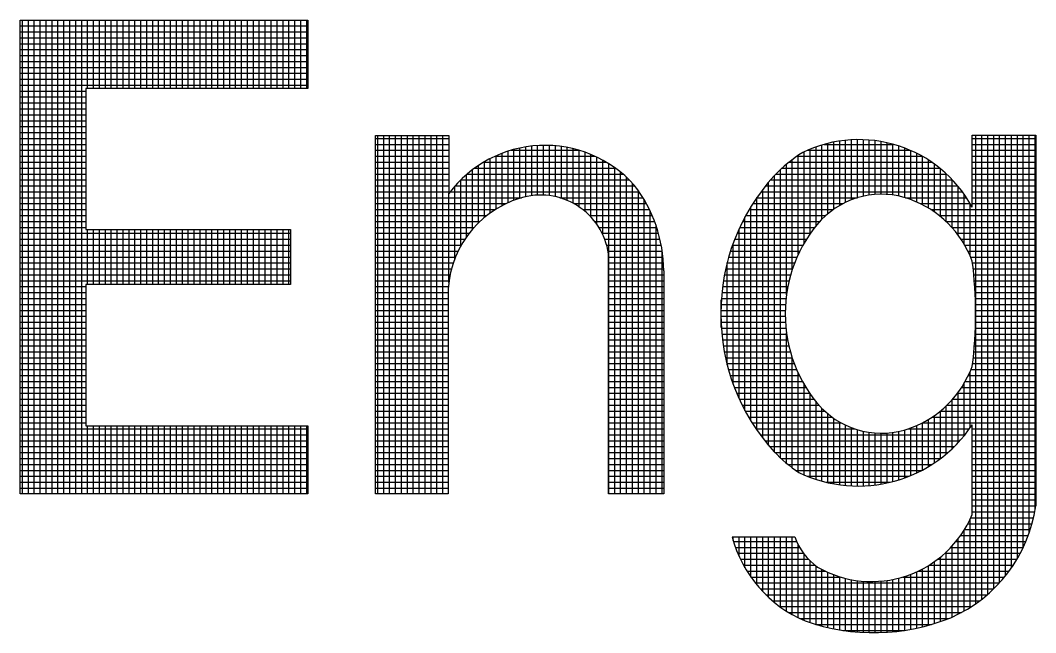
# Model space of a CAD drawing. Header units: inches. Extents: x 947 to 1788, y 0 to 594.
# Drawn here: x 1669.913 to 1672.891, y 99.481 to 101.275 of the extents above; entities that cross this region are included whole.
import ezdxf

# ---------------------------------------------------------------- set-up
doc = ezdxf.new("R2010")
doc.units = ezdxf.units.IN
doc.header["$MEASUREMENT"] = 0
doc.layers.add('BG ÇÑ±¹Áö¿ª³\xad¹æ±â¼úÁÖ½ÄÈ¸»ç CI', color=7, linetype='Continuous')

msp = doc.modelspace()

# ---------------------------------------------------------------- linework, layer by layer
at = {"layer": 'BG ÇÑ±¹Áö¿ª³\xad¹æ±â¼úÁÖ½ÄÈ¸»ç CI', "color": 7, "linetype": 'Continuous', "lineweight": 25}
for p, q in [((1669.9135, 99.8879), (1669.9135, 101.2754)), ((1669.9135, 101.2754), (1670.7569, 101.2754)), ((1669.9135, 101.2591), (1670.7569, 101.2591)), ((1669.9197, 99.8879), (1669.9197, 101.2754)), ((1669.9371, 99.8879), (1669.9371, 101.2754)), ((1669.9545, 99.8879), (1669.9545, 101.2754)), ((1669.9718, 99.8879), (1669.9718, 101.2754)), ((1669.9892, 99.8879), (1669.9892, 101.2754)), ((1670.0066, 99.8879), (1670.0066, 101.2754)), ((1670.0239, 99.8879), (1670.0239, 101.2754)), ((1670.0413, 99.8879), (1670.0413, 101.2754)), ((1670.0587, 99.8879), (1670.0587, 101.2754)), ((1670.076, 99.8879), (1670.076, 101.2754)), ((1670.0934, 99.8879), (1670.0934, 101.2754)), ((1670.1107, 101.0761), (1670.1107, 101.2754)), ((1670.1281, 101.0761), (1670.1281, 101.2754)), ((1670.1455, 101.0761), (1670.1455, 101.2754)), ((1670.1628, 101.0761), (1670.1628, 101.2754)), ((1670.1802, 101.0761), (1670.1802, 101.2754)), ((1670.1976, 101.0761), (1670.1976, 101.2754)), ((1670.2149, 101.0761), (1670.2149, 101.2754)), ((1670.2323, 101.0761), (1670.2323, 101.2754)), ((1670.2497, 101.0761), (1670.2497, 101.2754)), ((1670.267, 101.0761), (1670.267, 101.2754)), ((1670.2844, 101.0761), (1670.2844, 101.2754)), ((1670.3018, 101.0761), (1670.3018, 101.2754)), ((1670.3191, 101.0761), (1670.3191, 101.2754)), ((1670.3365, 101.0761), (1670.3365, 101.2754)), ((1670.3538, 101.0761), (1670.3538, 101.2754)), ((1670.3712, 101.0761), (1670.3712, 101.2754)), ((1670.3886, 101.0761), (1670.3886, 101.2754)), ((1670.4059, 101.0761), (1670.4059, 101.2754)), ((1670.4233, 101.0761), (1670.4233, 101.2754)), ((1670.4407, 101.0761), (1670.4407, 101.2754)), ((1670.458, 101.0761), (1670.458, 101.2754)), ((1670.4754, 101.0761), (1670.4754, 101.2754)), ((1670.4928, 101.0761), (1670.4928, 101.2754)), ((1670.5101, 101.0761), (1670.5101, 101.2754)), ((1670.5275, 101.0761), (1670.5275, 101.2754)), ((1670.5449, 101.0761), (1670.5449, 101.2754)), ((1670.5622, 101.0761), (1670.5622, 101.2754)), ((1670.5796, 101.0761), (1670.5796, 101.2754)), ((1670.5969, 101.0761), (1670.5969, 101.2754)), ((1670.6143, 101.0761), (1670.6143, 101.2754)), ((1670.6317, 101.0761), (1670.6317, 101.2754)), ((1670.649, 101.0761), (1670.649, 101.2754)), ((1670.6664, 101.0761), (1670.6664, 101.2754)), ((1670.6838, 101.0761), (1670.6838, 101.2754)), ((1670.7011, 101.0761), (1670.7011, 101.2754)), ((1670.7185, 101.0761), (1670.7185, 101.2754)), ((1670.7359, 101.0761), (1670.7359, 101.2754)), ((1670.7532, 101.0761), (1670.7532, 101.2754)), ((1670.7569, 101.2754), (1670.7569, 101.0761)), ((1669.9135, 101.2418), (1670.7569, 101.2418)), ((1669.9135, 101.2244), (1670.7569, 101.2244)), ((1669.9135, 101.207), (1670.7569, 101.207)), ((1669.9135, 101.1897), (1670.7569, 101.1897)), ((1669.9135, 101.1723), (1670.7569, 101.1723)), ((1669.9135, 101.155), (1670.7569, 101.155)), ((1669.9135, 101.1376), (1670.7569, 101.1376)), ((1669.9135, 101.1202), (1670.7569, 101.1202)), ((1669.9135, 101.1029), (1670.7569, 101.1029)), ((1669.9135, 101.0855), (1670.7569, 101.0855)), ((1669.9135, 101.0681), (1670.1057, 101.0681)), ((1669.9135, 101.0508), (1670.1057, 101.0508)), ((1670.7569, 101.0761), (1670.1057, 101.0761)), ((1670.1057, 101.0761), (1670.1057, 100.6621)), ((1669.9135, 101.0334), (1670.1057, 101.0334)), ((1669.9135, 101.016), (1670.1057, 101.016)), ((1669.9135, 100.9987), (1670.1057, 100.9987)), ((1669.9135, 100.9813), (1670.1057, 100.9813)), ((1669.9135, 100.9639), (1670.1057, 100.9639)), ((1669.9135, 100.9466), (1670.1057, 100.9466)), ((1669.9135, 100.9292), (1670.1057, 100.9292)), ((1670.9551, 99.8879), (1670.9551, 100.9383)), ((1670.9551, 100.9383), (1671.1699, 100.9383)), ((1670.9551, 100.9292), (1671.1699, 100.9292)), ((1670.9616, 99.8879), (1670.9616, 100.9383)), ((1670.979, 99.8879), (1670.979, 100.9383)), ((1670.9963, 99.8879), (1670.9963, 100.9383)), ((1671.0137, 99.8879), (1671.0137, 100.9383)), ((1671.0311, 99.8879), (1671.0311, 100.9383)), ((1671.0484, 99.8879), (1671.0484, 100.9383)), ((1671.0658, 99.8879), (1671.0658, 100.9383)), ((1671.0832, 99.8879), (1671.0832, 100.9383)), ((1671.1005, 99.8879), (1671.1005, 100.9383)), ((1671.1179, 99.8879), (1671.1179, 100.9383)), ((1671.1352, 99.8879), (1671.1352, 100.9383)), ((1671.1526, 99.8879), (1671.1526, 100.9383)), ((1671.1699, 100.9383), (1671.1699, 100.7681)), ((1672.7045, 100.7284), (1672.7045, 100.9389)), ((1672.7045, 100.9389), (1672.8907, 100.9389)), ((1672.7045, 100.9292), (1672.8907, 100.9292)), ((1672.7154, 99.5664), (1672.7154, 100.9389)), ((1672.7328, 99.5793), (1672.7328, 100.9389)), ((1672.7501, 99.5937), (1672.7501, 100.9389)), ((1672.7675, 99.6097), (1672.7675, 100.9389)), ((1672.7849, 99.6277), (1672.7849, 100.9389)), ((1672.8022, 99.6481), (1672.8022, 100.9389)), ((1672.8196, 99.6714), (1672.8196, 100.9389)), ((1672.837, 99.6986), (1672.837, 100.9389)), ((1672.8543, 99.7315), (1672.8543, 100.9389)), ((1672.8717, 99.7741), (1672.8717, 100.9389)), ((1672.8891, 99.8421), (1672.8891, 100.9389)), ((1672.8907, 100.9389), (1672.8907, 99.8526)), ((1669.9135, 100.9119), (1670.1057, 100.9119)), ((1670.9551, 100.9119), (1671.1699, 100.9119)), ((1671.3784, 100.7541), (1671.3784, 100.9012)), ((1671.3957, 100.7588), (1671.3957, 100.9045)), ((1671.4131, 100.7618), (1671.4131, 100.9069)), ((1671.4304, 100.7633), (1671.4304, 100.9084)), ((1671.4478, 100.7633), (1671.4478, 100.909)), ((1671.4652, 100.7618), (1671.4652, 100.9088)), ((1671.4825, 100.7587), (1671.4825, 100.9077)), ((1671.4999, 100.7541), (1671.4999, 100.9057)), ((1671.5173, 100.7477), (1671.5173, 100.9029)), ((1671.5346, 100.7393), (1671.5346, 100.8992)), ((1672.2466, 100.673), (1672.2466, 100.9043)), ((1672.2639, 100.6929), (1672.2639, 100.91)), ((1672.2704, 100.9119), (1672.4741, 100.9119)), ((1672.2813, 100.7089), (1672.2813, 100.9147)), ((1672.2987, 100.7221), (1672.2987, 100.9186)), ((1672.316, 100.7331), (1672.316, 100.9216)), ((1672.3334, 100.7422), (1672.3334, 100.9238)), ((1672.3508, 100.7496), (1672.3508, 100.9252)), ((1672.3681, 100.7555), (1672.3681, 100.9258)), ((1672.3855, 100.76), (1672.3855, 100.9256)), ((1672.4029, 100.7632), (1672.4029, 100.9246)), ((1672.4202, 100.7651), (1672.4202, 100.9228)), ((1672.4376, 100.7658), (1672.4376, 100.9201)), ((1672.455, 100.7653), (1672.455, 100.9167)), ((1672.4723, 100.7635), (1672.4723, 100.9123)), ((1672.4897, 100.7604), (1672.4897, 100.9071)), ((1672.507, 100.756), (1672.507, 100.901)), ((1672.7045, 100.9119), (1672.8907, 100.9119)), ((1669.9135, 100.8945), (1670.1057, 100.8945)), ((1669.9135, 100.8771), (1670.1057, 100.8771)), ((1670.9551, 100.8945), (1671.1699, 100.8945)), ((1670.9551, 100.8771), (1671.1699, 100.8771)), ((1671.2915, 100.7112), (1671.2915, 100.8704)), ((1671.3054, 100.8771), (1671.5985, 100.8771)), ((1671.3089, 100.7228), (1671.3089, 100.8787)), ((1671.3263, 100.7327), (1671.3263, 100.8858)), ((1671.3436, 100.7411), (1671.3436, 100.892)), ((1671.3518, 100.8945), (1671.5522, 100.8945)), ((1671.361, 100.7482), (1671.361, 100.8971)), ((1671.552, 100.7288), (1671.552, 100.8945)), ((1671.5694, 100.7156), (1671.5694, 100.8889)), ((1671.5867, 100.6989), (1671.5867, 100.8823)), ((1671.6041, 100.6773), (1671.6041, 100.8745)), ((1672.191, 100.8771), (1672.5579, 100.8771)), ((1672.1945, 100.59), (1672.1945, 100.8795)), ((1672.2118, 100.6229), (1672.2118, 100.8901)), ((1672.2215, 100.8945), (1672.523, 100.8945)), ((1672.2292, 100.65), (1672.2292, 100.8977)), ((1672.5244, 100.7503), (1672.5244, 100.8939)), ((1672.5418, 100.7432), (1672.5418, 100.8857)), ((1672.5591, 100.7348), (1672.5591, 100.8764)), ((1672.7045, 100.8945), (1672.8907, 100.8945)), ((1672.7045, 100.8771), (1672.8907, 100.8771)), ((1669.9135, 100.8598), (1670.1057, 100.8598)), ((1669.9135, 100.8424), (1670.1057, 100.8424)), ((1670.9551, 100.8598), (1671.1699, 100.8598)), ((1670.9551, 100.8424), (1671.1699, 100.8424)), ((1671.2457, 100.8424), (1671.6583, 100.8424)), ((1671.2568, 100.682), (1671.2568, 100.8501)), ((1671.2722, 100.8598), (1671.6318, 100.8598)), ((1671.2742, 100.6977), (1671.2742, 100.8609)), ((1671.6215, 100.647), (1671.6215, 100.8656)), ((1671.6388, 99.8879), (1671.6388, 100.8555)), ((1671.6562, 99.8879), (1671.6562, 100.8439)), ((1672.1473, 100.8424), (1672.6092, 100.8424)), ((1672.1598, 100.4712), (1672.1598, 100.8533)), ((1672.1677, 100.8598), (1672.5858, 100.8598)), ((1672.1771, 100.5465), (1672.1771, 100.8671)), ((1672.5765, 100.725), (1672.5765, 100.8659)), ((1672.5939, 100.7137), (1672.5939, 100.8541)), ((1672.6112, 100.7005), (1672.6112, 100.8408)), ((1672.7045, 100.8598), (1672.8907, 100.8598)), ((1672.7045, 100.8424), (1672.8907, 100.8424)), ((1669.9135, 100.825), (1670.1057, 100.825)), ((1670.9551, 100.825), (1671.1699, 100.825)), ((1671.2221, 100.6412), (1671.2221, 100.8238)), ((1671.2235, 100.825), (1671.6804, 100.825)), ((1671.2394, 100.6635), (1671.2394, 100.8378)), ((1671.6735, 99.8879), (1671.6735, 100.8307)), ((1671.6909, 99.8879), (1671.6909, 100.8158)), ((1672.125, 100.0104), (1672.125, 100.8208)), ((1672.1291, 100.825), (1672.6294, 100.825)), ((1672.1424, 99.9933), (1672.1424, 100.8379)), ((1672.6286, 100.6852), (1672.6286, 100.8257)), ((1672.7045, 100.825), (1672.8907, 100.825)), ((1669.9135, 100.8077), (1670.1057, 100.8077)), ((1669.9135, 100.7903), (1670.1057, 100.7903)), ((1670.9551, 100.8077), (1671.1699, 100.8077)), ((1670.9551, 100.7903), (1671.1699, 100.7903)), ((1671.1873, 100.5762), (1671.1873, 100.7895)), ((1671.1881, 100.7903), (1671.7156, 100.7903)), ((1671.2045, 100.8077), (1671.6994, 100.8077)), ((1671.2047, 100.6135), (1671.2047, 100.8078)), ((1671.7083, 99.8879), (1671.7083, 100.7986)), ((1672.0987, 100.7903), (1672.6624, 100.7903)), ((1672.1077, 100.03), (1672.1077, 100.8012)), ((1672.1132, 100.8077), (1672.6469, 100.8077)), ((1672.646, 100.6673), (1672.646, 100.8087)), ((1672.6633, 100.646), (1672.6633, 100.7892)), ((1672.7045, 100.8077), (1672.8907, 100.8077)), ((1672.7045, 100.7903), (1672.8907, 100.7903)), ((1669.9135, 100.7729), (1670.1057, 100.7729)), ((1669.9135, 100.7556), (1670.1057, 100.7556)), ((1670.9551, 100.7729), (1671.1699, 100.7729)), ((1670.9551, 100.7556), (1671.3832, 100.7556)), ((1671.17, 100.5073), (1671.17, 100.7682)), ((1671.1736, 100.7729), (1671.728, 100.7729)), ((1671.495, 100.7556), (1671.7391, 100.7556)), ((1671.7256, 99.8879), (1671.7256, 100.7763)), ((1672.0727, 100.7556), (1672.3683, 100.7556)), ((1672.0729, 100.0754), (1672.0729, 100.7559)), ((1672.0852, 100.7729), (1672.6761, 100.7729)), ((1672.0903, 100.0516), (1672.0903, 100.7797)), ((1672.5086, 100.7556), (1672.6882, 100.7556)), ((1672.6807, 100.6199), (1672.6807, 100.7666)), ((1672.7045, 100.7729), (1672.8907, 100.7729)), ((1672.7045, 100.7556), (1672.8907, 100.7556)), ((1669.9135, 100.7382), (1670.1057, 100.7382)), ((1669.9135, 100.7208), (1670.1057, 100.7208)), ((1670.9551, 100.7382), (1671.3373, 100.7382)), ((1670.9551, 100.7208), (1671.3058, 100.7208)), ((1671.5367, 100.7382), (1671.7491, 100.7382)), ((1671.5629, 100.7208), (1671.758, 100.7208)), ((1671.743, 99.8879), (1671.743, 100.749)), ((1672.0504, 100.7208), (1672.2969, 100.7208)), ((1672.0556, 100.1019), (1672.0556, 100.7293)), ((1672.0612, 100.7382), (1672.3254, 100.7382)), ((1672.5524, 100.7382), (1672.699, 100.7382)), ((1672.5832, 100.7208), (1672.8907, 100.7208)), ((1672.6981, 100.5861), (1672.6981, 100.7398)), ((1672.7045, 100.7382), (1672.8907, 100.7382)), ((1669.9135, 100.7035), (1670.1057, 100.7035)), ((1670.9551, 100.7035), (1671.2813, 100.7035)), ((1671.5823, 100.7035), (1671.7659, 100.7035)), ((1671.7604, 99.8879), (1671.7604, 100.7159)), ((1672.0382, 100.1321), (1672.0382, 100.6992)), ((1672.0405, 100.7035), (1672.2751, 100.7035)), ((1672.6075, 100.7035), (1672.8907, 100.7035)), ((1669.9135, 100.6861), (1670.1057, 100.6861)), ((1669.9135, 100.6687), (1670.1057, 100.6687)), ((1670.1057, 100.6621), (1670.706, 100.6621)), ((1670.1107, 100.5012), (1670.1107, 100.6621)), ((1670.1281, 100.5012), (1670.1281, 100.6621)), ((1670.1455, 100.5012), (1670.1455, 100.6621)), ((1670.1628, 100.5012), (1670.1628, 100.6621)), ((1670.1802, 100.5012), (1670.1802, 100.6621)), ((1670.1976, 100.5012), (1670.1976, 100.6621)), ((1670.2149, 100.5012), (1670.2149, 100.6621)), ((1670.2323, 100.5012), (1670.2323, 100.6621)), ((1670.2497, 100.5012), (1670.2497, 100.6621)), ((1670.267, 100.5012), (1670.267, 100.6621)), ((1670.2844, 100.5012), (1670.2844, 100.6621)), ((1670.3018, 100.5012), (1670.3018, 100.6621)), ((1670.3191, 100.5012), (1670.3191, 100.6621)), ((1670.3365, 100.5012), (1670.3365, 100.6621)), ((1670.3538, 100.5012), (1670.3538, 100.6621)), ((1670.3712, 100.5012), (1670.3712, 100.6621)), ((1670.3886, 100.5012), (1670.3886, 100.6621)), ((1670.4059, 100.5012), (1670.4059, 100.6621)), ((1670.4233, 100.5012), (1670.4233, 100.6621)), ((1670.4407, 100.5012), (1670.4407, 100.6621)), ((1670.458, 100.5012), (1670.458, 100.6621)), ((1670.4754, 100.5012), (1670.4754, 100.6621)), ((1670.4928, 100.5012), (1670.4928, 100.6621)), ((1670.5101, 100.5012), (1670.5101, 100.6621)), ((1670.5275, 100.5012), (1670.5275, 100.6621)), ((1670.5449, 100.5012), (1670.5449, 100.6621)), ((1670.5622, 100.5012), (1670.5622, 100.6621)), ((1670.5796, 100.5012), (1670.5796, 100.6621)), ((1670.5969, 100.5012), (1670.5969, 100.6621)), ((1670.6143, 100.5012), (1670.6143, 100.6621)), ((1670.6317, 100.5012), (1670.6317, 100.6621)), ((1670.649, 100.5012), (1670.649, 100.6621)), ((1670.6664, 100.5012), (1670.6664, 100.6621)), ((1670.6838, 100.5012), (1670.6838, 100.6621)), ((1670.7011, 100.5012), (1670.7011, 100.6621)), ((1670.706, 100.6621), (1670.706, 100.5012)), ((1670.9551, 100.6861), (1671.2611, 100.6861)), ((1670.9551, 100.6687), (1671.2441, 100.6687)), ((1671.5976, 100.6861), (1671.7729, 100.6861)), ((1671.6097, 100.6687), (1671.7791, 100.6687)), ((1671.7777, 99.8879), (1671.7777, 100.6727)), ((1672.0208, 100.1671), (1672.0208, 100.6642)), ((1672.0229, 100.6687), (1672.2432, 100.6687)), ((1672.0314, 100.6861), (1672.2577, 100.6861)), ((1672.6276, 100.6861), (1672.8907, 100.6861)), ((1672.6446, 100.6687), (1672.8907, 100.6687)), ((1669.9135, 100.6514), (1670.706, 100.6514)), ((1669.9135, 100.634), (1670.706, 100.634)), ((1670.9551, 100.6514), (1671.2296, 100.6514)), ((1670.9551, 100.634), (1671.2172, 100.634)), ((1671.6194, 100.6514), (1671.7844, 100.6514)), ((1671.6269, 100.634), (1671.7889, 100.634)), ((1672.0081, 100.634), (1672.2186, 100.634)), ((1672.0152, 100.6514), (1672.2302, 100.6514)), ((1672.6592, 100.6514), (1672.8907, 100.6514)), ((1672.6718, 100.634), (1672.8907, 100.634)), ((1669.9135, 100.6167), (1670.706, 100.6167)), ((1670.9551, 100.6167), (1671.2065, 100.6167)), ((1671.6326, 100.6167), (1671.7926, 100.6167)), ((1671.7951, 99.8879), (1671.7951, 100.6021)), ((1672.0016, 100.6167), (1672.2082, 100.6167)), ((1672.0035, 100.2095), (1672.0035, 100.6218)), ((1672.6826, 100.6167), (1672.8907, 100.6167)), ((1669.9135, 100.5993), (1670.706, 100.5993)), ((1669.9135, 100.5819), (1670.706, 100.5819)), ((1670.9551, 100.5993), (1671.1973, 100.5993)), ((1670.9551, 100.5819), (1671.1896, 100.5819)), ((1671.6367, 100.5993), (1671.7955, 100.5993)), ((1671.638, 99.8879), (1671.638, 100.5909)), ((1671.638, 100.5819), (1671.7977, 100.5819)), ((1671.9905, 100.5819), (1672.1908, 100.5819)), ((1671.9958, 100.5993), (1672.199, 100.5993)), ((1672.6919, 100.5993), (1672.8907, 100.5993)), ((1672.6999, 100.5819), (1672.8907, 100.5819)), ((1669.9135, 100.5646), (1670.706, 100.5646)), ((1669.9135, 100.5472), (1670.706, 100.5472)), ((1670.9551, 100.5646), (1671.1831, 100.5646)), ((1670.9551, 100.5472), (1671.1779, 100.5472)), ((1671.638, 100.5646), (1671.7992, 100.5646)), ((1671.638, 100.5472), (1671.8, 100.5472)), ((1671.9817, 100.5472), (1672.1773, 100.5472)), ((1671.9858, 100.5646), (1672.1836, 100.5646)), ((1671.9861, 100.2655), (1671.9861, 100.5657)), ((1672.7052, 100.5646), (1672.8907, 100.5646)), ((1672.7073, 100.5472), (1672.8907, 100.5472)), ((1669.9135, 100.5298), (1670.706, 100.5298)), ((1669.9135, 100.5125), (1670.706, 100.5125)), ((1670.9551, 100.5298), (1671.1737, 100.5298)), ((1670.9551, 100.5125), (1671.1707, 100.5125)), ((1671.638, 100.5298), (1671.8001, 100.5298)), ((1671.638, 100.5125), (1671.8001, 100.5125)), ((1671.8001, 100.5414), (1671.8001, 99.8879)), ((1671.975, 100.5125), (1672.1674, 100.5125)), ((1671.9781, 100.5298), (1672.1719, 100.5298)), ((1672.7091, 100.5298), (1672.8907, 100.5298)), ((1672.7106, 100.5125), (1672.8907, 100.5125)), ((1669.9135, 100.4951), (1670.1057, 100.4951)), ((1670.706, 100.5012), (1670.1057, 100.5012)), ((1670.1057, 100.5012), (1670.1057, 100.0872)), ((1670.9551, 100.4951), (1671.1687, 100.4951)), ((1671.638, 100.4951), (1671.8001, 100.4951)), ((1671.9725, 100.4951), (1672.1636, 100.4951)), ((1672.7119, 100.4951), (1672.8907, 100.4951)), ((1669.9135, 100.4777), (1670.1057, 100.4777)), ((1669.9135, 100.4604), (1670.1057, 100.4604)), ((1670.9551, 100.4777), (1671.1677, 100.4777)), ((1670.9551, 100.4604), (1671.1676, 100.4604)), ((1671.1676, 100.4639), (1671.1676, 99.8879)), ((1671.638, 100.4777), (1671.8001, 100.4777)), ((1671.638, 100.4604), (1671.8001, 100.4604)), ((1671.9687, 100.3751), (1671.9687, 100.4562)), ((1671.969, 100.4604), (1672.1585, 100.4604)), ((1671.9705, 100.4777), (1672.1607, 100.4777)), ((1672.713, 100.4777), (1672.8907, 100.4777)), ((1672.7137, 100.4604), (1672.8907, 100.4604)), ((1669.9135, 100.443), (1670.1057, 100.443)), ((1669.9135, 100.4256), (1670.1057, 100.4256)), ((1670.9551, 100.443), (1671.1676, 100.443)), ((1670.9551, 100.4256), (1671.1676, 100.4256)), ((1671.638, 100.443), (1671.8001, 100.443)), ((1671.638, 100.4256), (1671.8001, 100.4256)), ((1671.9676, 100.4256), (1672.1564, 100.4256)), ((1671.9681, 100.443), (1672.1571, 100.443)), ((1672.7143, 100.443), (1672.8907, 100.443)), ((1672.7145, 100.4256), (1672.8907, 100.4256)), ((1669.9135, 100.4083), (1670.1057, 100.4083)), ((1670.9551, 100.4083), (1671.1676, 100.4083)), ((1671.638, 100.4083), (1671.8001, 100.4083)), ((1671.9676, 100.4083), (1672.1563, 100.4083)), ((1672.7146, 100.4083), (1672.8907, 100.4083)), ((1669.9135, 100.3909), (1670.1057, 100.3909)), ((1669.9135, 100.3736), (1670.1057, 100.3736)), ((1670.9551, 100.3909), (1671.1676, 100.3909)), ((1670.9551, 100.3736), (1671.1676, 100.3736)), ((1671.638, 100.3909), (1671.8001, 100.3909)), ((1671.638, 100.3736), (1671.8001, 100.3736)), ((1671.968, 100.3909), (1672.1569, 100.3909)), ((1671.9688, 100.3736), (1672.1582, 100.3736)), ((1672.7138, 100.3736), (1672.8907, 100.3736)), ((1672.7143, 100.3909), (1672.8907, 100.3909)), ((1669.9135, 100.3562), (1670.1057, 100.3562)), ((1669.9135, 100.3388), (1670.1057, 100.3388)), ((1670.9551, 100.3562), (1671.1676, 100.3562)), ((1670.9551, 100.3388), (1671.1676, 100.3388)), ((1671.638, 100.3562), (1671.8001, 100.3562)), ((1671.638, 100.3388), (1671.8001, 100.3388)), ((1671.9702, 100.3562), (1672.1603, 100.3562)), ((1671.9722, 100.3388), (1672.1631, 100.3388)), ((1672.1598, 99.978), (1672.1598, 100.36)), ((1672.7121, 100.3388), (1672.8907, 100.3388)), ((1672.7131, 100.3562), (1672.8907, 100.3562)), ((1669.9135, 100.3215), (1670.1057, 100.3215)), ((1669.9135, 100.3041), (1670.1057, 100.3041)), ((1670.9551, 100.3215), (1671.1676, 100.3215)), ((1670.9551, 100.3041), (1671.1676, 100.3041)), ((1671.638, 100.3215), (1671.8001, 100.3215)), ((1671.638, 100.3041), (1671.8001, 100.3041)), ((1671.9746, 100.3215), (1672.1667, 100.3215)), ((1671.9776, 100.3041), (1672.1712, 100.3041)), ((1672.7094, 100.3041), (1672.8907, 100.3041)), ((1672.7109, 100.3215), (1672.8907, 100.3215)), ((1669.9135, 100.2867), (1670.1057, 100.2867)), ((1670.9551, 100.2867), (1671.1676, 100.2867)), ((1671.638, 100.2867), (1671.8001, 100.2867)), ((1671.9811, 100.2867), (1672.1764, 100.2867)), ((1672.1771, 99.9642), (1672.1771, 100.2847)), ((1672.7076, 100.2867), (1672.8907, 100.2867)), ((1669.9135, 100.2694), (1670.1057, 100.2694)), ((1669.9135, 100.252), (1670.1057, 100.252)), ((1670.9551, 100.2694), (1671.1676, 100.2694)), ((1670.9551, 100.252), (1671.1676, 100.252)), ((1671.638, 100.2694), (1671.8001, 100.2694)), ((1671.638, 100.252), (1671.8001, 100.252)), ((1671.9851, 100.2694), (1672.1826, 100.2694)), ((1671.9897, 100.252), (1672.1896, 100.252)), ((1672.6981, 100.081), (1672.6981, 100.2451)), ((1672.701, 100.252), (1672.8907, 100.252)), ((1672.7056, 100.2694), (1672.8907, 100.2694)), ((1669.9135, 100.2346), (1670.1057, 100.2346)), ((1669.9135, 100.2173), (1670.1057, 100.2173)), ((1670.9551, 100.2346), (1671.1676, 100.2346)), ((1670.9551, 100.2173), (1671.1676, 100.2173)), ((1671.638, 100.2346), (1671.8001, 100.2346)), ((1671.638, 100.2173), (1671.8001, 100.2173)), ((1671.9949, 100.2346), (1672.1977, 100.2346)), ((1672.0007, 100.2173), (1672.2067, 100.2173)), ((1672.1945, 99.9517), (1672.1945, 100.2413)), ((1672.6842, 100.2173), (1672.8907, 100.2173)), ((1672.6932, 100.2346), (1672.8907, 100.2346)), ((1669.9135, 100.1999), (1670.1057, 100.1999)), ((1670.9551, 100.1999), (1671.1676, 100.1999)), ((1671.638, 100.1999), (1671.8001, 100.1999)), ((1672.0071, 100.1999), (1672.2169, 100.1999)), ((1672.2118, 99.9435), (1672.2118, 100.2083)), ((1672.6633, 100.0383), (1672.6633, 100.1852)), ((1672.6736, 100.1999), (1672.8907, 100.1999)), ((1672.6807, 100.0581), (1672.6807, 100.2113)), ((1669.9135, 100.1825), (1670.1057, 100.1825)), ((1669.9135, 100.1652), (1670.1057, 100.1652)), ((1670.9551, 100.1825), (1671.1676, 100.1825)), ((1670.9551, 100.1652), (1671.1676, 100.1652)), ((1671.638, 100.1825), (1671.8001, 100.1825)), ((1671.638, 100.1652), (1671.8001, 100.1652)), ((1672.0141, 100.1825), (1672.2283, 100.1825)), ((1672.0217, 100.1652), (1672.2411, 100.1652)), ((1672.2292, 99.9365), (1672.2292, 100.1812)), ((1672.2466, 99.9305), (1672.2466, 100.1582)), ((1672.646, 100.0208), (1672.646, 100.164)), ((1672.6471, 100.1652), (1672.8907, 100.1652)), ((1672.6613, 100.1825), (1672.8907, 100.1825)), ((1669.9135, 100.1478), (1670.1057, 100.1478)), ((1669.9135, 100.1304), (1670.1057, 100.1304)), ((1670.9551, 100.1478), (1671.1676, 100.1478)), ((1670.9551, 100.1304), (1671.1676, 100.1304)), ((1671.638, 100.1478), (1671.8001, 100.1478)), ((1671.638, 100.1304), (1671.8001, 100.1304)), ((1672.03, 100.1478), (1672.2553, 100.1478)), ((1672.0391, 100.1304), (1672.2721, 100.1304)), ((1672.2639, 99.9253), (1672.2639, 100.1383)), ((1672.6109, 100.1304), (1672.8907, 100.1304)), ((1672.6112, 99.9915), (1672.6112, 100.1307)), ((1672.6286, 100.0053), (1672.6286, 100.146)), ((1672.6305, 100.1478), (1672.8907, 100.1478)), ((1669.9135, 100.1131), (1670.1057, 100.1131)), ((1669.9135, 100.0957), (1670.1057, 100.0957)), ((1670.9551, 100.1131), (1671.1676, 100.1131)), ((1670.9551, 100.0957), (1671.1676, 100.0957)), ((1671.638, 100.1131), (1671.8001, 100.1131)), ((1671.638, 100.0957), (1671.8001, 100.0957)), ((1672.0489, 100.1131), (1672.2932, 100.1131)), ((1672.0594, 100.0957), (1672.3204, 100.0957)), ((1672.2813, 99.9209), (1672.2813, 100.1224)), ((1672.2987, 99.9174), (1672.2987, 100.1092)), ((1672.316, 99.9146), (1672.316, 100.0982)), ((1672.5578, 100.0957), (1672.8907, 100.0957)), ((1672.5591, 99.9582), (1672.5591, 100.0964)), ((1672.5765, 99.9681), (1672.5765, 100.1062)), ((1672.5873, 100.1131), (1672.8907, 100.1131)), ((1672.5939, 99.9791), (1672.5939, 100.1176)), ((1669.9135, 100.0784), (1670.7569, 100.0784)), ((1670.1057, 100.0872), (1670.7569, 100.0872)), ((1670.1107, 99.8879), (1670.1107, 100.0872)), ((1670.1281, 99.8879), (1670.1281, 100.0872)), ((1670.1455, 99.8879), (1670.1455, 100.0872)), ((1670.1628, 99.8879), (1670.1628, 100.0872)), ((1670.1802, 99.8879), (1670.1802, 100.0872)), ((1670.1976, 99.8879), (1670.1976, 100.0872)), ((1670.2149, 99.8879), (1670.2149, 100.0872)), ((1670.2323, 99.8879), (1670.2323, 100.0872)), ((1670.2497, 99.8879), (1670.2497, 100.0872)), ((1670.267, 99.8879), (1670.267, 100.0872)), ((1670.2844, 99.8879), (1670.2844, 100.0872)), ((1670.3018, 99.8879), (1670.3018, 100.0872)), ((1670.3191, 99.8879), (1670.3191, 100.0872)), ((1670.3365, 99.8879), (1670.3365, 100.0872)), ((1670.3538, 99.8879), (1670.3538, 100.0872)), ((1670.3712, 99.8879), (1670.3712, 100.0872)), ((1670.3886, 99.8879), (1670.3886, 100.0872)), ((1670.4059, 99.8879), (1670.4059, 100.0872)), ((1670.4233, 99.8879), (1670.4233, 100.0872)), ((1670.4407, 99.8879), (1670.4407, 100.0872)), ((1670.458, 99.8879), (1670.458, 100.0872)), ((1670.4754, 99.8879), (1670.4754, 100.0872)), ((1670.4928, 99.8879), (1670.4928, 100.0872)), ((1670.5101, 99.8879), (1670.5101, 100.0872)), ((1670.5275, 99.8879), (1670.5275, 100.0872)), ((1670.5449, 99.8879), (1670.5449, 100.0872)), ((1670.5622, 99.8879), (1670.5622, 100.0872)), ((1670.5796, 99.8879), (1670.5796, 100.0872)), ((1670.5969, 99.8879), (1670.5969, 100.0872)), ((1670.6143, 99.8879), (1670.6143, 100.0872)), ((1670.6317, 99.8879), (1670.6317, 100.0872)), ((1670.649, 99.8879), (1670.649, 100.0872)), ((1670.6664, 99.8879), (1670.6664, 100.0872)), ((1670.6838, 99.8879), (1670.6838, 100.0872)), ((1670.7011, 99.8879), (1670.7011, 100.0872)), ((1670.7185, 99.8879), (1670.7185, 100.0872)), ((1670.7359, 99.8879), (1670.7359, 100.0872)), ((1670.7532, 99.8879), (1670.7532, 100.0872)), ((1670.7569, 100.0872), (1670.7569, 99.8879)), ((1670.9551, 100.0784), (1671.1676, 100.0784)), ((1671.638, 100.0784), (1671.8001, 100.0784)), ((1672.0709, 100.0784), (1672.3599, 100.0784)), ((1672.3334, 99.9126), (1672.3334, 100.0891)), ((1672.3508, 99.9114), (1672.3508, 100.0816)), ((1672.3681, 99.911), (1672.3681, 100.0757)), ((1672.3855, 99.9112), (1672.3855, 100.0712)), ((1672.4029, 99.9123), (1672.4029, 100.068)), ((1672.4202, 99.9141), (1672.4202, 100.0661)), ((1672.4376, 99.9167), (1672.4376, 100.0654)), ((1672.455, 99.92), (1672.455, 100.066)), ((1672.4723, 99.9242), (1672.4723, 100.0678)), ((1672.4897, 99.9292), (1672.4897, 100.0708)), ((1672.507, 99.935), (1672.507, 100.0752)), ((1672.517, 100.0784), (1672.6962, 100.0784)), ((1672.5244, 99.9418), (1672.5244, 100.081)), ((1672.5418, 99.9495), (1672.5418, 100.0881)), ((1672.7045, 99.8269), (1672.7045, 100.0904)), ((1672.7045, 100.0784), (1672.8907, 100.0784)), ((1669.9135, 100.061), (1670.7569, 100.061)), ((1669.9135, 100.0436), (1670.7569, 100.0436)), ((1670.9551, 100.061), (1671.1676, 100.061)), ((1670.9551, 100.0436), (1671.1676, 100.0436)), ((1671.638, 100.061), (1671.8001, 100.061)), ((1671.638, 100.0436), (1671.8001, 100.0436)), ((1672.0832, 100.061), (1672.683, 100.061)), ((1672.0965, 100.0436), (1672.6682, 100.0436)), ((1672.7045, 100.061), (1672.8907, 100.061)), ((1672.7045, 100.0436), (1672.8907, 100.0436)), ((1669.9135, 100.0263), (1670.7569, 100.0263)), ((1669.9135, 100.0089), (1670.7569, 100.0089)), ((1670.9551, 100.0263), (1671.1676, 100.0263)), ((1670.9551, 100.0089), (1671.1676, 100.0089)), ((1671.638, 100.0263), (1671.8001, 100.0263)), ((1671.638, 100.0089), (1671.8001, 100.0089)), ((1672.1109, 100.0263), (1672.6516, 100.0263)), ((1672.1265, 100.0089), (1672.6328, 100.0089)), ((1672.7045, 100.0263), (1672.8907, 100.0263)), ((1672.7045, 100.0089), (1672.8907, 100.0089)), ((1669.9135, 99.9915), (1670.7569, 99.9915)), ((1670.9551, 99.9915), (1671.1676, 99.9915)), ((1671.638, 99.9915), (1671.8001, 99.9915)), ((1672.1443, 99.9915), (1672.6113, 99.9915)), ((1672.7045, 99.9915), (1672.8907, 99.9915)), ((1669.9135, 99.9742), (1670.7569, 99.9742)), ((1669.9135, 99.9568), (1670.7569, 99.9568)), ((1670.9551, 99.9742), (1671.1676, 99.9742)), ((1670.9551, 99.9568), (1671.1676, 99.9568)), ((1671.638, 99.9742), (1671.8001, 99.9742)), ((1671.638, 99.9568), (1671.8001, 99.9568)), ((1672.1643, 99.9742), (1672.5863, 99.9742)), ((1672.1872, 99.9568), (1672.5564, 99.9568)), ((1672.7045, 99.9742), (1672.8907, 99.9742)), ((1672.7045, 99.9568), (1672.8907, 99.9568)), ((1669.9135, 99.9394), (1670.7569, 99.9394)), ((1669.9135, 99.9221), (1670.7569, 99.9221)), ((1670.9551, 99.9394), (1671.1676, 99.9394)), ((1670.9551, 99.9221), (1671.1676, 99.9221)), ((1671.638, 99.9394), (1671.8001, 99.9394)), ((1671.638, 99.9221), (1671.8001, 99.9221)), ((1672.2217, 99.9394), (1672.5186, 99.9394)), ((1672.2763, 99.9221), (1672.464, 99.9221)), ((1672.7045, 99.9394), (1672.8907, 99.9394)), ((1672.7045, 99.9221), (1672.8907, 99.9221)), ((1669.9135, 99.9047), (1670.7569, 99.9047)), ((1670.7569, 99.8879), (1669.9135, 99.8879)), ((1670.9551, 99.9047), (1671.1676, 99.9047)), ((1671.1676, 99.8879), (1670.9551, 99.8879)), ((1671.638, 99.9047), (1671.8001, 99.9047)), ((1671.8001, 99.8879), (1671.638, 99.8879)), ((1672.7045, 99.9047), (1672.8907, 99.9047)), ((1672.7045, 99.8873), (1672.8907, 99.8873)), ((1672.7045, 99.87), (1672.8907, 99.87)), ((1672.7045, 99.8526), (1672.8907, 99.8526)), ((1672.7045, 99.8353), (1672.8879, 99.8353)), ((1672.692, 99.8005), (1672.8799, 99.8005)), ((1672.6981, 99.5548), (1672.6981, 99.8125)), ((1672.7006, 99.8179), (1672.8843, 99.8179)), ((1672.6807, 99.5444), (1672.6807, 99.781)), ((1672.682, 99.7832), (1672.8747, 99.7832)), ((1672.0004, 99.7624), (1672.1843, 99.7624)), ((1672.0035, 99.7514), (1672.0035, 99.7624)), ((1672.0044, 99.7484), (1672.1898, 99.7484)), ((1672.0208, 99.705), (1672.0208, 99.7624)), ((1672.0382, 99.6713), (1672.0382, 99.7624)), ((1672.0556, 99.6441), (1672.0556, 99.7624)), ((1672.0729, 99.6213), (1672.0729, 99.7624)), ((1672.0903, 99.6017), (1672.0903, 99.7624)), ((1672.1077, 99.5846), (1672.1077, 99.7624)), ((1672.125, 99.5695), (1672.125, 99.7624)), ((1672.1424, 99.5562), (1672.1424, 99.7624)), ((1672.1598, 99.5444), (1672.1598, 99.7624)), ((1672.1771, 99.534), (1672.1771, 99.7624)), ((1672.1945, 99.5248), (1672.1945, 99.7387)), ((1672.6573, 99.7484), (1672.8619, 99.7484)), ((1672.6633, 99.5351), (1672.6633, 99.756)), ((1672.6706, 99.7658), (1672.8687, 99.7658)), ((1672.0102, 99.7311), (1672.1987, 99.7311)), ((1672.017, 99.7137), (1672.21, 99.7137)), ((1672.2118, 99.5167), (1672.2118, 99.7113)), ((1672.6243, 99.7137), (1672.8454, 99.7137)), ((1672.6286, 99.5198), (1672.6286, 99.7176)), ((1672.6421, 99.7311), (1672.8541, 99.7311)), ((1672.646, 99.5268), (1672.646, 99.7353)), ((1672.0249, 99.6963), (1672.2246, 99.6963)), ((1672.0338, 99.679), (1672.2435, 99.679)), ((1672.2292, 99.5105), (1672.2292, 99.6916)), ((1672.5782, 99.679), (1672.8247, 99.679)), ((1672.5939, 99.508), (1672.5939, 99.6893)), ((1672.6034, 99.6963), (1672.8356, 99.6963)), ((1672.6112, 99.5136), (1672.6112, 99.7025)), ((1672.044, 99.6616), (1672.2733, 99.6616)), ((1672.2466, 99.5052), (1672.2466, 99.6766)), ((1672.2639, 99.5004), (1672.2639, 99.6662)), ((1672.2813, 99.4962), (1672.2813, 99.658)), ((1672.2987, 99.4925), (1672.2987, 99.6509)), ((1672.5244, 99.491), (1672.5244, 99.6523)), ((1672.5418, 99.4944), (1672.5418, 99.6595)), ((1672.5463, 99.6616), (1672.8126, 99.6616)), ((1672.5591, 99.4984), (1672.5591, 99.668)), ((1672.5765, 99.5029), (1672.5765, 99.6779)), ((1672.0555, 99.6442), (1672.3187, 99.6442)), ((1672.0685, 99.6269), (1672.7841, 99.6269)), ((1672.316, 99.4894), (1672.316, 99.6451)), ((1672.3334, 99.4868), (1672.3334, 99.6403)), ((1672.3508, 99.4846), (1672.3508, 99.6365)), ((1672.3681, 99.483), (1672.3681, 99.6337)), ((1672.3855, 99.4819), (1672.3855, 99.6319)), ((1672.4029, 99.4813), (1672.4029, 99.6311)), ((1672.4202, 99.4812), (1672.4202, 99.6312)), ((1672.4376, 99.4816), (1672.4376, 99.6322)), ((1672.455, 99.4824), (1672.455, 99.6342)), ((1672.4723, 99.4838), (1672.4723, 99.6372)), ((1672.4897, 99.4857), (1672.4897, 99.6412)), ((1672.5008, 99.6442), (1672.7991, 99.6442)), ((1672.507, 99.4881), (1672.507, 99.6462)), ((1672.0831, 99.6095), (1672.7673, 99.6095)), ((1672.0997, 99.5921), (1672.7484, 99.5921)), ((1672.1187, 99.5748), (1672.7269, 99.5748)), ((1672.1407, 99.5574), (1672.7021, 99.5574)), ((1672.1668, 99.5401), (1672.6728, 99.5401)), ((1672.1987, 99.5227), (1672.6361, 99.5227)), ((1672.2462, 99.5053), (1672.5851, 99.5053)), ((1672.325, 99.488), (1672.5062, 99.488))]:
    msp.add_line(p, q, dxfattribs=at)
for centre, radius, start, end in [((1671.452, 100.5563), 0.3527, 42.0809, 143.0927), ((1672.3722, 100.5474), 0.3784, 28.5804, 115.7552), ((1672.4385, 100.5205), 0.4341, 122.0981, 136.3991), ((1672.5599, 100.4187), 0.5923, 137.3627, 180.2938), ((1671.3796, 100.5374), 0.4206, 0.5372, 37.3719), ((1671.465, 100.4696), 0.2974, 106.8512, 181.1019), ((1671.4391, 100.5625), 0.201, 8.1307, 107.4625), ((1672.4385, 100.5205), 0.2453, 70.0414, 136.0456), ((1672.4177, 100.4635), 0.306, 20.4054, 70.0414), ((1672.5599, 100.4187), 0.4035, 137.5987, 180.4312), ((1671.522, 100.4156), 1.1926, 352.5544, 7.4456), ((1672.5599, 100.4126), 0.5923, 179.7062, 222.6373), ((1672.5599, 100.4126), 0.4035, 179.5688, 222.4013), ((1672.4177, 100.3678), 0.306, 289.9586, 339.5946), ((1672.4385, 100.3107), 0.2453, 223.9544, 289.9586), ((1672.3702, 100.3121), 0.4012, 244.2448, 326.4501), ((1672.4385, 100.3107), 0.4341, 223.6009, 236.016), ((1672.4719, 99.9124), 0.423, 293.7213, 351.8815), ((1672.4098, 99.9507), 0.3197, 240.2936, 337.2308), ((1672.3605, 99.8585), 0.3727, 194.9372, 247.0058), ((1672.3588, 99.8236), 0.185, 199.309, 234.4815), ((1672.4156, 100.0872), 0.606, 250.6586, 291.9444)]:
    msp.add_arc(centre, radius, start, end, dxfattribs=at)
msp.add_point((1671.1699, 100.7681), dxfattribs=at)

doc.saveas('drawing.dxf')
